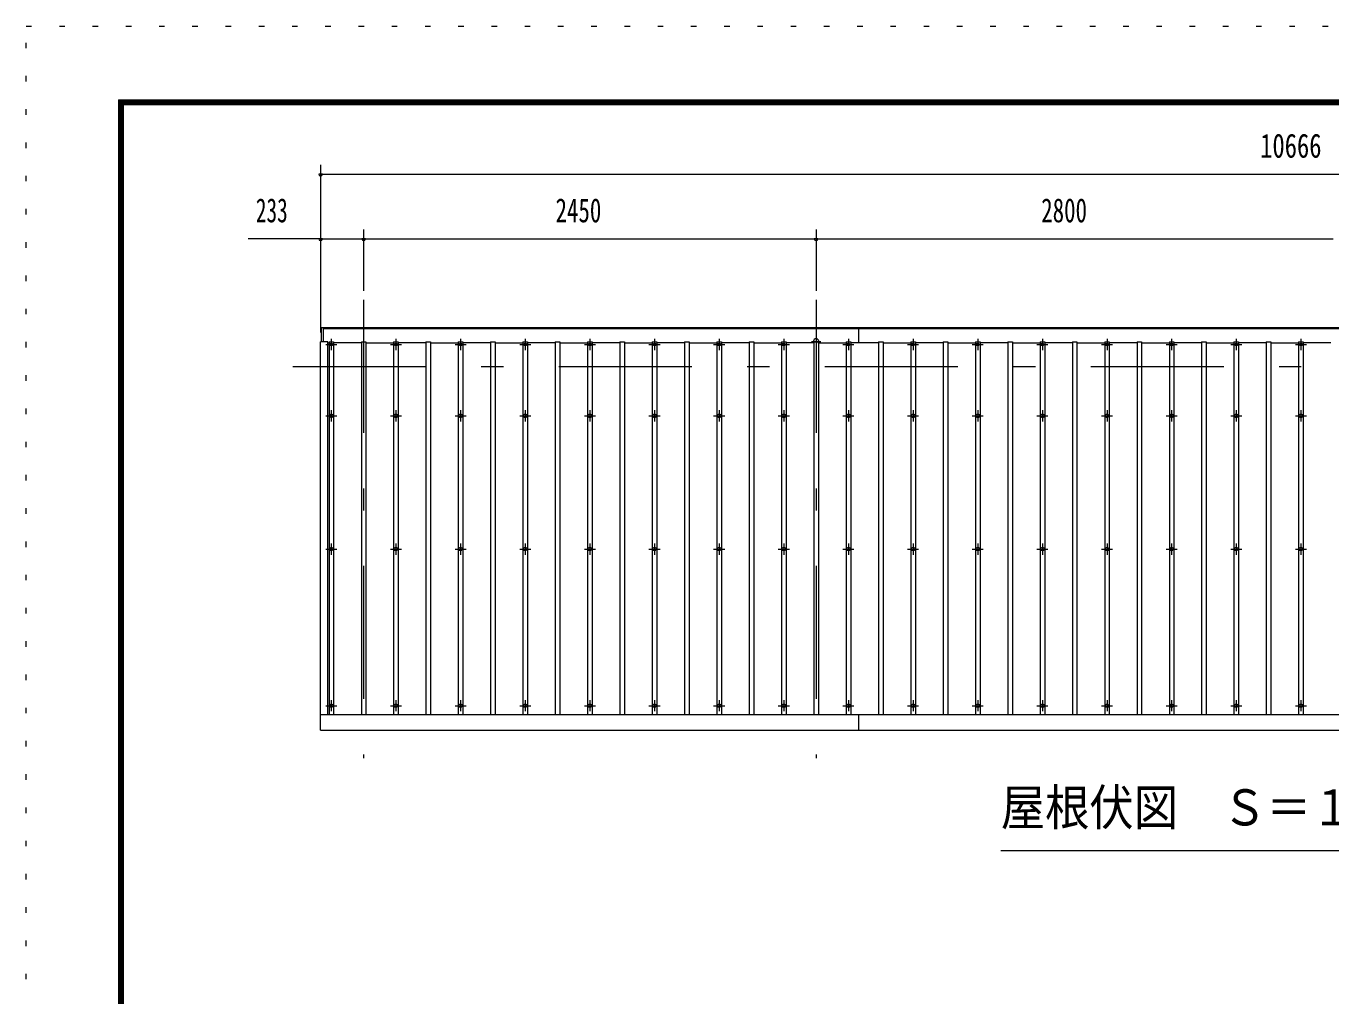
# Model space of a CAD drawing. Units: millimetres, scale not verified, with parts at other scales. Extents: x -25339 to 25345, y -10500 to 10500.
# Drawn here: x -4355 to 2710, y 5250 to 10500 of the extents above; entities that cross this region are included whole.
import ezdxf
from ezdxf.enums import TextEntityAlignment as Align

# ---------------------------------------------------------------- set-up
doc = ezdxf.new("R2010")
doc.units = ezdxf.units.MM
doc.header["$LTSCALE"] = 60
doc.linetypes.add('USER3', pattern=[24, 12, -5, 2, -5])
doc.linetypes.add('USER4', pattern=[3, 0.5, -2.5])
for name, color, linetype, lineweight in [('0-2_1-05BOLD', 7, 'Continuous', 18), ('0-3_1-25CENTER', 3, 'USER3', 18), ('0-4_1-45THIN', 4, 'Continuous', 18), ('0-5_1-55DIM', 3, 'Continuous', 18), ('0-C_F-F', 5, 'Continuous', 18), ('0-D_F-E_J_ADD', 5, 'USER4', 18)]:
    doc.layers.add(name, color=color, linetype=linetype, lineweight=lineweight)
doc.styles.add('ＭＳ ゴシック', font='')
doc.styles.get('ＭＳ ゴシック').set_extended_font_data('MS Gothic')

msp = doc.modelspace()

# ---------------------------------------------------------------- linework, layer by layer
at = {"layer": '0-2_1-05BOLD'}
for p, q in [((-2744.88, 8790.67), (-2744.88, 8867.67)), ((-2744.88, 8862.67), (7891.12, 8862.67)), ((153.12, 8867.67), (153.12, 8784.63)), ((-2759.88, 6687.67), (-2759.88, 8790.67)), ((-2759.88, 6773.43), (7906.12, 6773.43)), ((153.12, 6773.43), (153.12, 6687.67))]:
    msp.add_line(p, q, dxfattribs=at)
for points in [[(-2754.88, 8790.67), (-2754.88, 8867.67), (7901.12, 8867.67)], [(-2719.88, 6773.43), (-2719.88, 8790.67), (-2759.88, 8790.67)], [(-2759.88, 6687.67), (7906.12, 6687.67), (7906.12, 8790.67)]]:
    msp.add_lwpolyline(points, dxfattribs=at)
for centre in [(-2701.88, 8390.17), (-2351.88, 8390.17), (-2001.88, 8390.17), (-1651.88, 8390.17), (-1301.88, 8390.17), (-951.88, 8390.17), (-601.88, 8390.17), (-251.88, 8390.17), (98.12, 8390.17), (448.12, 8390.17), (798.12, 8390.17), (1148.12, 8390.17), (1498.12, 8390.17), (1848.12, 8390.17), (2198.12, 8390.17), (2548.12, 8390.17), (-2701.88, 7668.51), (-2351.88, 7668.51), (-2001.88, 7668.51), (-1651.88, 7668.51), (-1301.88, 7668.51), (-951.88, 7668.51), (-601.88, 7668.51), (-251.88, 7668.51), (98.12, 7668.51), (448.12, 7668.51), (798.12, 7668.51), (1148.12, 7668.51), (1498.12, 7668.51), (1848.12, 7668.51), (2198.12, 7668.51), (2548.12, 7668.51), (-2701.88, 6820.85), (-2351.88, 6820.85), (-2001.88, 6820.85), (-1651.88, 6820.85), (-1301.88, 6820.85), (-951.88, 6820.85), (-601.88, 6820.85), (-251.88, 6820.85), (98.12, 6820.85), (448.12, 6820.85), (798.12, 6820.85), (1148.12, 6820.85), (1498.12, 6820.85), (1848.12, 6820.85), (2198.12, 6820.85), (2548.12, 6820.85)]:
    msp.add_circle(centre, 10, dxfattribs=at)
for centre, radius, start, end in [((-2701.88, 8765.7), 14.5, 46.39838, 133.60162), ((-2701.88, 8786.71), 14.5, 226.3961, 313.6039), ((-2351.88, 8765.7), 14.5, 46.39838, 133.60162), ((-2351.88, 8786.71), 14.5, 226.3961, 313.6039), ((-2001.88, 8765.7), 14.5, 46.39838, 133.60162), ((-2001.88, 8786.71), 14.5, 226.3961, 313.6039), ((-1651.88, 8765.7), 14.5, 46.39838, 133.60162), ((-1651.88, 8786.71), 14.5, 226.3961, 313.6039), ((-1301.88, 8765.7), 14.5, 46.39838, 133.60162), ((-1301.88, 8786.71), 14.5, 226.3961, 313.6039), ((-951.88, 8765.7), 14.5, 46.39838, 133.60162), ((-951.88, 8786.71), 14.5, 226.3961, 313.6039), ((-601.88, 8765.7), 14.5, 46.39838, 133.60162), ((-601.88, 8786.71), 14.5, 226.3961, 313.6039), ((-251.88, 8765.7), 14.5, 46.39838, 133.60162), ((-251.88, 8786.71), 14.5, 226.3961, 313.6039), ((-76.88, 8792.15), 15, 326.44154, 213.55197), ((98.12, 8765.7), 14.5, 46.39838, 133.60162), ((98.12, 8786.71), 14.5, 226.3961, 313.6039), ((448.12, 8765.7), 14.5, 46.39838, 133.60162), ((448.12, 8786.71), 14.5, 226.3961, 313.6039), ((798.12, 8765.7), 14.5, 46.39838, 133.60162), ((798.12, 8786.71), 14.5, 226.3961, 313.6039), ((1148.12, 8765.7), 14.5, 46.39838, 133.60162), ((1148.12, 8786.71), 14.5, 226.3961, 313.6039), ((1498.12, 8765.7), 14.5, 46.39838, 133.60162), ((1498.12, 8786.71), 14.5, 226.3961, 313.6039), ((1848.12, 8765.7), 14.5, 46.39838, 133.60162), ((1848.12, 8786.71), 14.5, 226.3961, 313.6039), ((2198.12, 8765.7), 14.5, 46.39838, 133.60162), ((2198.12, 8786.71), 14.5, 226.3961, 313.6039), ((2548.12, 8765.7), 14.5, 46.39838, 133.60162), ((2548.12, 8786.71), 14.5, 226.3961, 313.6039)]:
    msp.add_arc(centre, radius, start, end, dxfattribs=at)
at = {"layer": '0-3_1-25CENTER'}
for p, q in [((-2526.88, 9017.67), (-2526.88, 6537.67)), ((-76.88, 9017.67), (-76.88, 6537.67)), ((-2731.88, 8776.2), (-2671.88, 8776.2)), ((-2701.88, 8806.2), (-2701.88, 8746.2)), ((-2381.88, 8776.2), (-2321.88, 8776.2)), ((-2351.88, 8806.2), (-2351.88, 8746.2)), ((-2031.88, 8776.2), (-1971.88, 8776.2)), ((-2001.88, 8806.2), (-2001.88, 8746.2)), ((-1681.88, 8776.2), (-1621.88, 8776.2)), ((-1651.88, 8806.2), (-1651.88, 8746.2)), ((-1331.88, 8776.2), (-1271.88, 8776.2)), ((-1301.88, 8806.2), (-1301.88, 8746.2)), ((-981.88, 8776.2), (-921.88, 8776.2)), ((-951.88, 8806.2), (-951.88, 8746.2)), ((-631.88, 8776.2), (-571.88, 8776.2)), ((-601.88, 8806.2), (-601.88, 8746.2)), ((-281.88, 8776.2), (-221.88, 8776.2)), ((-251.88, 8806.2), (-251.88, 8746.2)), ((-101.88, 8792.15), (-51.88, 8792.15)), ((68.12, 8776.2), (128.12, 8776.2)), ((98.12, 8806.2), (98.12, 8746.2)), ((418.12, 8776.2), (478.12, 8776.2)), ((448.12, 8806.2), (448.12, 8746.2)), ((768.12, 8776.2), (828.12, 8776.2)), ((798.12, 8806.2), (798.12, 8746.2)), ((1118.12, 8776.2), (1178.12, 8776.2)), ((1148.12, 8806.2), (1148.12, 8746.2)), ((1468.12, 8776.2), (1528.12, 8776.2)), ((1498.12, 8806.2), (1498.12, 8746.2)), ((1818.12, 8776.2), (1878.12, 8776.2)), ((1848.12, 8806.2), (1848.12, 8746.2)), ((2168.12, 8776.2), (2228.12, 8776.2)), ((2198.12, 8806.2), (2198.12, 8746.2)), ((2518.12, 8776.2), (2578.12, 8776.2)), ((2548.12, 8806.2), (2548.12, 8746.2)), ((-2909.88, 8657.67), (8056.12, 8657.67)), ((-2701.88, 8420.17), (-2701.88, 8360.17)), ((-2351.88, 8420.17), (-2351.88, 8360.17)), ((-2001.88, 8420.17), (-2001.88, 8360.17)), ((-1651.88, 8420.17), (-1651.88, 8360.17)), ((-1301.88, 8420.17), (-1301.88, 8360.17)), ((-951.88, 8420.17), (-951.88, 8360.17)), ((-601.88, 8420.17), (-601.88, 8360.17)), ((-251.88, 8420.17), (-251.88, 8360.17)), ((98.12, 8420.17), (98.12, 8360.17)), ((448.12, 8420.17), (448.12, 8360.17)), ((798.12, 8420.17), (798.12, 8360.17)), ((1148.12, 8420.17), (1148.12, 8360.17)), ((1498.12, 8420.17), (1498.12, 8360.17)), ((1848.12, 8420.17), (1848.12, 8360.17)), ((2198.12, 8420.17), (2198.12, 8360.17)), ((2548.12, 8420.17), (2548.12, 8360.17)), ((-2731.88, 8390.17), (-2671.88, 8390.17)), ((-2381.88, 8390.17), (-2321.88, 8390.17)), ((-2031.88, 8390.17), (-1971.88, 8390.17)), ((-1681.88, 8390.17), (-1621.88, 8390.17)), ((-1331.88, 8390.17), (-1271.88, 8390.17)), ((-981.88, 8390.17), (-921.88, 8390.17)), ((-631.88, 8390.17), (-571.88, 8390.17)), ((-281.88, 8390.17), (-221.88, 8390.17)), ((68.12, 8390.17), (128.12, 8390.17)), ((418.12, 8390.17), (478.12, 8390.17)), ((768.12, 8390.17), (828.12, 8390.17)), ((1118.12, 8390.17), (1178.12, 8390.17)), ((1468.12, 8390.17), (1528.12, 8390.17)), ((1818.12, 8390.17), (1878.12, 8390.17)), ((2168.12, 8390.17), (2228.12, 8390.17)), ((2518.12, 8390.17), (2578.12, 8390.17)), ((-2731.88, 7668.51), (-2671.88, 7668.51)), ((-2701.88, 7698.51), (-2701.88, 7638.51)), ((-2381.88, 7668.51), (-2321.88, 7668.51)), ((-2351.88, 7698.51), (-2351.88, 7638.51)), ((-2031.88, 7668.51), (-1971.88, 7668.51)), ((-2001.88, 7698.51), (-2001.88, 7638.51)), ((-1681.88, 7668.51), (-1621.88, 7668.51)), ((-1651.88, 7698.51), (-1651.88, 7638.51)), ((-1331.88, 7668.51), (-1271.88, 7668.51)), ((-1301.88, 7698.51), (-1301.88, 7638.51)), ((-981.88, 7668.51), (-921.88, 7668.51)), ((-951.88, 7698.51), (-951.88, 7638.51)), ((-631.88, 7668.51), (-571.88, 7668.51)), ((-601.88, 7698.51), (-601.88, 7638.51)), ((-281.88, 7668.51), (-221.88, 7668.51)), ((-251.88, 7698.51), (-251.88, 7638.51)), ((68.12, 7668.51), (128.12, 7668.51)), ((98.12, 7698.51), (98.12, 7638.51)), ((418.12, 7668.51), (478.12, 7668.51)), ((448.12, 7698.51), (448.12, 7638.51)), ((768.12, 7668.51), (828.12, 7668.51)), ((798.12, 7698.51), (798.12, 7638.51)), ((1118.12, 7668.51), (1178.12, 7668.51)), ((1148.12, 7698.51), (1148.12, 7638.51)), ((1468.12, 7668.51), (1528.12, 7668.51)), ((1498.12, 7698.51), (1498.12, 7638.51)), ((1818.12, 7668.51), (1878.12, 7668.51)), ((1848.12, 7698.51), (1848.12, 7638.51)), ((2168.12, 7668.51), (2228.12, 7668.51)), ((2198.12, 7698.51), (2198.12, 7638.51)), ((2518.12, 7668.51), (2578.12, 7668.51)), ((2548.12, 7698.51), (2548.12, 7638.51)), ((-2731.88, 6820.85), (-2671.88, 6820.85)), ((-2701.88, 6850.85), (-2701.88, 6790.85)), ((-2381.88, 6820.85), (-2321.88, 6820.85)), ((-2351.88, 6850.85), (-2351.88, 6790.85)), ((-2031.88, 6820.85), (-1971.88, 6820.85)), ((-2001.88, 6850.85), (-2001.88, 6790.85)), ((-1681.88, 6820.85), (-1621.88, 6820.85)), ((-1651.88, 6850.85), (-1651.88, 6790.85)), ((-1331.88, 6820.85), (-1271.88, 6820.85)), ((-1301.88, 6850.85), (-1301.88, 6790.85)), ((-981.88, 6820.85), (-921.88, 6820.85)), ((-951.88, 6850.85), (-951.88, 6790.85)), ((-631.88, 6820.85), (-571.88, 6820.85)), ((-601.88, 6850.85), (-601.88, 6790.85)), ((-281.88, 6820.85), (-221.88, 6820.85)), ((-251.88, 6850.85), (-251.88, 6790.85)), ((68.12, 6820.85), (128.12, 6820.85)), ((98.12, 6850.85), (98.12, 6790.85)), ((418.12, 6820.85), (478.12, 6820.85)), ((448.12, 6850.85), (448.12, 6790.85)), ((768.12, 6820.85), (828.12, 6820.85)), ((798.12, 6850.85), (798.12, 6790.85)), ((1118.12, 6820.85), (1178.12, 6820.85)), ((1148.12, 6850.85), (1148.12, 6790.85)), ((1468.12, 6820.85), (1528.12, 6820.85)), ((1498.12, 6850.85), (1498.12, 6790.85)), ((1818.12, 6820.85), (1878.12, 6820.85)), ((1848.12, 6850.85), (1848.12, 6790.85)), ((2168.12, 6820.85), (2228.12, 6820.85)), ((2198.12, 6850.85), (2198.12, 6790.85)), ((2518.12, 6820.85), (2578.12, 6820.85)), ((2548.12, 6850.85), (2548.12, 6790.85))]:
    msp.add_line(p, q, dxfattribs=at)
at = {"layer": '0-4_1-45THIN'}
for p, q in [((-2719.88, 8784.63), (-2714.38, 8784.63)), ((-2714.38, 8790.67), (-2714.38, 6773.43)), ((-2714.38, 8790.67), (-2689.38, 8790.67)), ((-2689.38, 8790.67), (-2689.38, 6773.43)), ((-2539.38, 8784.63), (-2689.38, 8784.63)), ((-2539.38, 8790.67), (-2514.38, 8790.67)), ((-2539.38, 8790.67), (-2539.38, 6773.43)), ((-2514.38, 8790.67), (-2514.38, 6773.43)), ((-2514.38, 8784.63), (-2364.38, 8784.63)), ((-2364.38, 8790.67), (-2339.38, 8790.67)), ((-2364.38, 8790.67), (-2364.38, 6773.43)), ((-2339.38, 8790.67), (-2339.38, 6773.43)), ((-2189.38, 8784.63), (-2339.38, 8784.63)), ((-2189.38, 8790.67), (-2189.38, 6773.43)), ((-2189.38, 8790.67), (-2164.38, 8790.67)), ((-2164.38, 8790.67), (-2164.38, 6773.43)), ((-2164.38, 8784.63), (-2014.38, 8784.63)), ((-2014.38, 8790.67), (-2014.38, 6773.43)), ((-2014.38, 8790.67), (-1989.38, 8790.67)), ((-1989.38, 8790.67), (-1989.38, 6773.43)), ((-1839.38, 8784.63), (-1989.38, 8784.63)), ((-1839.38, 8790.67), (-1839.38, 6773.43)), ((-1814.38, 8784.63), (-1664.38, 8784.63)), ((-1664.38, 8790.67), (-1664.38, 6773.43)), ((-1489.38, 8784.63), (-1639.38, 8784.63)), ((-1489.38, 8790.67), (-1489.38, 6773.43)), ((-1464.38, 8784.63), (-1314.38, 8784.63)), ((-1314.38, 8790.67), (-1314.38, 6773.43)), ((-1139.38, 8784.63), (-1289.38, 8784.63)), ((-1139.38, 8790.67), (-1139.38, 6773.43)), ((-1114.38, 8784.63), (-964.38, 8784.63)), ((-964.38, 8790.67), (-964.38, 6773.43)), ((-964.38, 8790.67), (-939.38, 8790.67)), ((-939.38, 8790.67), (-939.38, 6773.43)), ((-789.38, 8784.63), (-939.38, 8784.63)), ((-789.38, 8790.67), (-789.38, 6773.43)), ((-789.38, 8790.67), (-764.38, 8790.67)), ((-764.38, 8790.67), (-764.38, 6773.43)), ((-764.38, 8784.63), (-614.38, 8784.63)), ((-614.38, 8790.67), (-614.38, 6773.43)), ((-439.38, 8784.63), (-589.38, 8784.63)), ((-439.38, 8790.67), (-439.38, 6773.43)), ((-414.38, 8784.63), (-264.38, 8784.63)), ((-264.38, 8790.67), (-264.38, 6773.43)), ((-264.38, 8790.67), (-239.38, 8790.67)), ((-239.38, 8790.67), (-239.38, 6773.43)), ((-89.38, 8784.63), (-239.38, 8784.63)), ((-89.38, 8790.67), (-89.38, 6773.43)), ((-89.38, 8790.67), (-64.38, 8790.67)), ((-64.38, 8790.67), (-64.38, 6773.43)), ((-64.38, 8784.63), (85.62, 8784.63)), ((85.62, 8790.67), (85.62, 6773.43)), ((85.62, 8790.67), (110.62, 8790.67)), ((110.62, 8790.67), (110.62, 6773.43)), ((260.62, 8784.63), (110.62, 8784.63)), ((260.62, 8790.67), (260.62, 6773.43)), ((285.62, 8784.63), (435.62, 8784.63)), ((435.62, 8790.67), (435.62, 6773.43)), ((610.62, 8784.63), (460.62, 8784.63)), ((610.62, 8790.67), (610.62, 6773.43)), ((610.62, 8790.67), (635.62, 8790.67)), ((635.62, 8790.67), (635.62, 6773.43)), ((635.62, 8784.63), (785.62, 8784.63)), ((785.62, 8790.67), (785.62, 6773.43)), ((960.62, 8784.63), (810.62, 8784.63)), ((960.62, 8790.67), (960.62, 6773.43)), ((960.62, 8790.67), (985.62, 8790.67)), ((985.62, 8790.67), (985.62, 6773.43)), ((985.62, 8784.63), (1135.62, 8784.63)), ((1135.62, 8790.67), (1135.62, 6773.43)), ((1310.62, 8784.63), (1160.62, 8784.63)), ((1310.62, 8790.67), (1310.62, 6773.43)), ((1335.62, 8784.63), (1485.62, 8784.63)), ((1485.62, 8790.67), (1485.62, 6773.43)), ((1660.62, 8784.63), (1510.62, 8784.63)), ((1660.62, 8790.67), (1660.62, 6773.43)), ((1685.62, 8784.63), (1835.62, 8784.63)), ((1835.62, 8790.67), (1835.62, 6773.43)), ((2010.62, 8784.63), (1860.62, 8784.63)), ((2010.62, 8790.67), (2010.62, 6773.43)), ((2010.62, 8790.67), (2035.62, 8790.67)), ((2035.62, 8790.67), (2035.62, 6773.43)), ((2035.62, 8784.63), (2185.62, 8784.63)), ((2185.62, 8790.67), (2185.62, 6773.43)), ((2360.62, 8784.63), (2210.62, 8784.63)), ((2360.62, 8790.67), (2360.62, 6773.43)), ((2385.62, 8784.63), (2535.62, 8784.63)), ((2535.62, 8790.67), (2535.62, 6773.43)), ((2710.62, 8784.63), (2560.62, 8784.63))]:
    msp.add_line(p, q, dxfattribs=at)
for points in [[(-1839.38, 8790.67), (-1814.38, 8790.67), (-1814.38, 6773.43)], [(-1664.38, 8790.67), (-1639.38, 8790.67), (-1639.38, 6773.43)], [(-1489.38, 8790.67), (-1464.38, 8790.67), (-1464.38, 6773.43)], [(-1314.38, 8790.67), (-1289.38, 8790.67), (-1289.38, 6773.43)], [(-1139.38, 8790.67), (-1114.38, 8790.67), (-1114.38, 6773.43)], [(-614.38, 8790.67), (-589.38, 8790.67), (-589.38, 6773.43)], [(-439.38, 8790.67), (-414.38, 8790.67), (-414.38, 6773.43)], [(260.62, 8790.67), (285.62, 8790.67), (285.62, 6773.43)], [(435.62, 8790.67), (460.62, 8790.67), (460.62, 6773.43)], [(785.62, 8790.67), (810.62, 8790.67), (810.62, 6773.43)], [(1135.62, 8790.67), (1160.62, 8790.67), (1160.62, 6773.43)], [(1310.62, 8790.67), (1335.62, 8790.67), (1335.62, 6773.43)], [(1485.62, 8790.67), (1510.62, 8790.67), (1510.62, 6773.43)], [(1660.62, 8790.67), (1685.62, 8790.67), (1685.62, 6773.43)], [(1835.62, 8790.67), (1860.62, 8790.67), (1860.62, 6773.43)], [(2185.62, 8790.67), (2210.62, 8790.67), (2210.62, 6773.43)], [(2360.62, 8790.67), (2385.62, 8790.67), (2385.62, 6773.43)], [(2535.62, 8790.67), (2560.62, 8790.67), (2560.62, 6773.43)]]:
    msp.add_lwpolyline(points, dxfattribs=at)
at = {"layer": '0-5_1-55DIM'}
for p, q in [((-2749.88, 9698.67), (-2769.88, 9698.67)), ((-2759.88, 9748.67), (-2759.88, 8840.67)), ((-2759.88, 9698.67), (7906.12, 9698.67)), ((-2526.88, 9398.67), (-2526.88, 9067.67)), ((-76.88, 9398.67), (-76.88, 9067.67)), ((-2759.88, 9348.67), (-3152.38, 9348.67)), ((-2749.88, 9348.67), (-2769.88, 9348.67)), ((-2759.88, 9348.67), (-2526.88, 9348.67)), ((-2516.88, 9348.67), (-2536.88, 9348.67)), ((-2526.88, 9348.67), (-76.88, 9348.67)), ((-66.88, 9348.67), (-86.88, 9348.67)), ((-76.88, 9348.67), (2723.12, 9348.67)), ((923.12, 6037.67), (4223.12, 6037.67))]:
    msp.add_line(p, q, dxfattribs=at)
for centre in [(-2759.88, 9698.67), (-2759.88, 9348.67), (-2526.88, 9348.67), (-76.88, 9348.67)]:
    msp.add_arc(centre, 10, 180, 0, dxfattribs=at)
at = {"layer": '0-C_F-F'}
for p, q in [((-3854.54, 10100), (-3854.54, -10000)), ((-3854.54, 10100), (24845.46, 10100)), ((-3852.04, 10097.5), (24842.95, 10097.5)), ((-3852.04, 10097.5), (-3852.04, -9997.5)), ((-3849.54, 10095), (24840.45, 10095)), ((-3847.04, 10092.5), (24837.95, 10092.5)), ((-3847.04, 10092.5), (-3847.04, -9992.5)), ((-3844.54, 10090), (24835.46, 10090)), ((-3842.04, 10087.5), (24832.96, 10087.5)), ((-3842.04, 10087.5), (-3842.04, -9987.5)), ((-3839.54, 10085), (24830.45, 10085)), ((-3837.04, 10082.5), (24827.96, 10082.5)), ((-3837.04, 10082.5), (-3837.04, -9982.5)), ((-3834.54, 10080), (24825.45, 10080)), ((-3834.54, 10080), (-3834.54, -9980)), ((-3832.04, 10077.5), (24822.96, 10077.5)), ((-3832.04, 10077.5), (-3832.04, -9977.5)), ((-3829.54, 10075), (24820.45, 10075))]:
    msp.add_line(p, q, dxfattribs=at)
for points in [[(-3849.54, 10095), (-3849.54, -9995), (24840.45, -9995), (24840.45, 10095)], [(-3844.54, 10090), (-3844.54, -9990), (24835.46, -9990), (24835.46, 10090)], [(-3839.54, 10085), (-3839.54, -9985), (24830.45, -9985), (24830.45, 10085)], [(-3829.54, 10075), (-3829.54, -9975), (24820.45, -9975), (24820.45, 10075)]]:
    msp.add_lwpolyline(points, dxfattribs=at)
at = {"layer": '0-D_F-E_J_ADD'}
msp.add_lwpolyline([(-4354.54, -10500), (-4354.54, 10500), (25345.46, 10500)], dxfattribs=at)

# ---------------------------------------------------------------- texts
at = {"layer": '0-5_1-55DIM', "color": 7, "style": 'ＭＳ ゴシック'}
for s, height, width, p in [('10666', 130.2, 0.75, (2327.49, 9748.67)), ('233', 130.2, 0.65, (-3110.55, 9398.67)), ('2450', 130.2, 0.7, (-1487.89, 9398.67)), ('2800', 130.2, 0.7, (1141.85, 9398.67)), ('屋根伏図\u3000Ｓ＝１／５０', 195.4, 0.9, (923.12, 6114.32))]:
    msp.add_text(s, height=height, dxfattribs=dict(at, width=width)).set_placement(p, align=Align.BOTTOM_LEFT)

doc.saveas('drawing.dxf')
